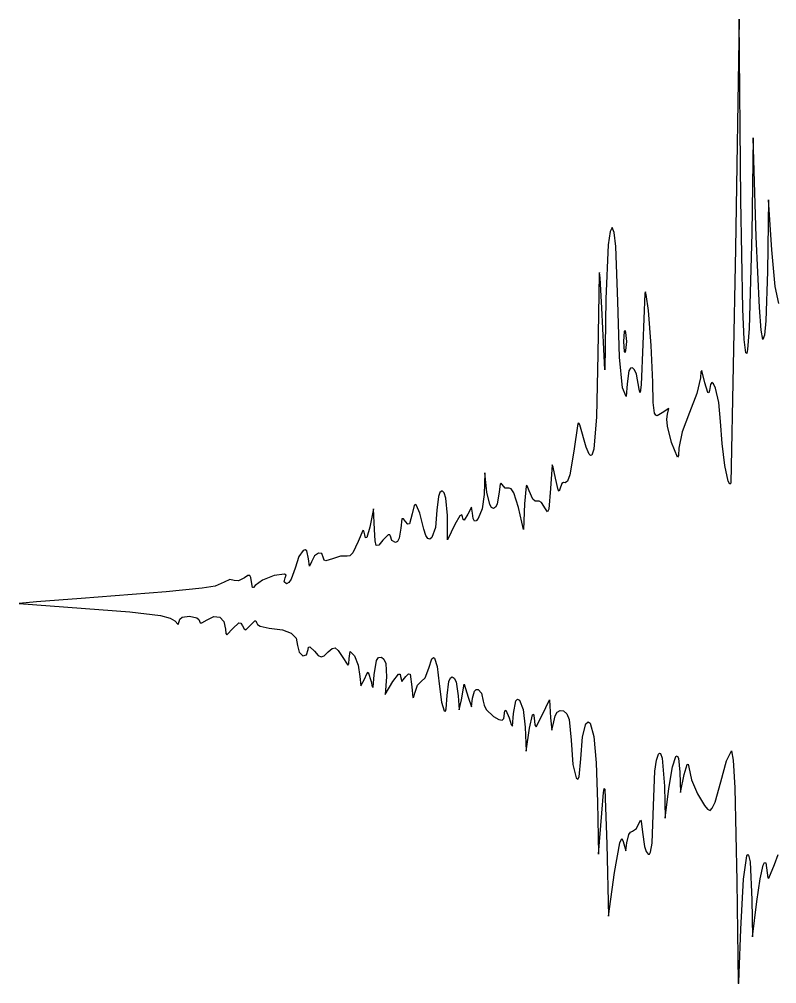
# Model space of a CAD drawing. Header units: metres. Extents: x -207 to 207, y -56 to 56.
# Drawn here: x -207.3 to -155.5, y -30.7 to 35.3 of the extents above; entities that cross this region are included whole.
import ezdxf

# ---------------------------------------------------------------- set-up
doc = ezdxf.new("R2010")
doc.units = ezdxf.units.M

msp = doc.modelspace()

# ---------------------------------------------------------------- linework, layer by layer
for p, q in [((-158.083, 35.2631), (-158.319, 19.5645)), ((-157.968, 22.9159), (-158.083, 35.2631)), ((-157.118, 27.1492), (-157.21, 20.6228)), ((-156.909, 20.382), (-157.118, 27.1492)), ((-157.823, 15.4271), (-157.968, 22.9159)), ((-156.075, 22.9159), (-156.129, 18.0064)), ((-155.839, 19.4804), (-156.075, 22.9159)), ((-166.903, 20.7291), (-167.029, 19.8232)), ((-166.766, 21.0103), (-166.903, 20.7291)), ((-166.63, 20.6698), (-166.766, 21.0103)), ((-166.511, 19.7106), (-166.63, 20.6698)), ((-157.21, 20.6228), (-157.384, 14.0986)), ((-167.029, 19.8232), (-167.19, 16.1249)), ((-156.686, 15.5266), (-156.909, 20.382)), ((-166.379, 15.9485), (-166.511, 19.7106)), ((-158.319, 19.5645), (-158.645, 3.51309)), ((-155.602, 16.9838), (-155.839, 19.4804)), ((-167.66, 17.8441), (-167.754, 12.3502)), ((-167.628, 17.9298), (-167.66, 17.8441)), ((-167.587, 17.5518), (-167.628, 17.9298)), ((-156.129, 18.0064), (-156.243, 14.6151)), ((-167.472, 15.5075), (-167.587, 17.5518)), ((-164.519, 16.5061), (-164.658, 13.0381)), ((-164.477, 16.6006), (-164.519, 16.5061)), ((-164.426, 16.4238), (-164.477, 16.6006)), ((-155.364, 15.8056), (-155.602, 16.9838)), ((-167.19, 16.1249), (-167.261, 11.2742)), ((-166.271, 12.1391), (-166.379, 15.9485)), ((-164.285, 15.3311), (-164.426, 16.4238)), ((-167.261, 11.2742), (-167.472, 15.5075)), ((-164.09, 12.9477), (-164.285, 15.3311)), ((-157.721, 13.3547), (-157.823, 15.4271)), ((-156.559, 13.9903), (-156.686, 15.5266)), ((-156.243, 14.6151), (-156.337, 13.6427)), ((-165.932, 13.9052), (-165.979, 13.2146)), ((-165.881, 13.9742), (-165.932, 13.9052)), ((-165.818, 13.8319), (-165.881, 13.9742)), ((-157.384, 14.0986), (-157.494, 12.6677)), ((-156.442, 13.3558), (-156.559, 13.9903)), ((-165.979, 13.2146), (-165.932, 12.5239)), ((-165.751, 13.2146), (-165.818, 13.8319)), ((-165.818, 12.5972), (-165.751, 13.2146)), ((-157.608, 12.4274), (-157.721, 13.3547)), ((-156.337, 13.6427), (-156.442, 13.3558)), ((-165.881, 12.4549), (-165.818, 12.5972)), ((-164.658, 13.0381), (-164.779, 10.2396)), ((-163.986, 10.4373), (-164.09, 12.9477)), ((-157.494, 12.6677), (-157.551, 12.4001)), ((-167.754, 12.3502), (-167.841, 8.05783)), ((-166.061, 10.0395), (-166.271, 12.1391)), ((-165.932, 12.5239), (-165.881, 12.4549)), ((-157.551, 12.4001), (-157.608, 12.4274)), ((-165.498, 11.3892), (-165.614, 11.2001)), ((-165.366, 11.4125), (-165.498, 11.3892)), ((-165.229, 11.2752), (-165.366, 11.4125)), ((-165.098, 10.9825), (-165.229, 11.2752)), ((-165.614, 11.2001), (-165.743, 10.3041)), ((-164.908, 9.95128), (-165.098, 10.9825)), ((-160.723, 10.7231), (-160.963, 9.65576)), ((-160.689, 11.1268), (-160.723, 10.7231)), ((-160.635, 11.2158), (-160.689, 11.1268)), ((-160.417, 10.3923), (-160.635, 11.2158)), ((-165.814, 9.45105), (-166.061, 10.0395)), ((-165.743, 10.3041), (-165.814, 9.45105)), ((-164.879, 9.7437), (-164.908, 9.95128)), ((-164.779, 10.2396), (-164.847, 9.731)), ((-163.947, 9.03397), (-163.986, 10.4373)), ((-160.218, 9.72749), (-160.417, 10.3923)), ((-160.043, 10.2599), (-160.105, 9.86308)), ((-159.945, 10.3943), (-160.043, 10.2599)), ((-159.824, 10.3031), (-159.945, 10.3943)), ((-159.694, 10.023), (-159.824, 10.3031)), ((-159.459, 9.0425), (-159.694, 10.023)), ((-164.847, 9.731), (-164.879, 9.7437)), ((-160.963, 9.65576), (-161.475, 8.35889)), ((-160.146, 9.68655), (-160.218, 9.72749)), ((-160.105, 9.86308), (-160.146, 9.68655)), ((-163.859, 8.31413), (-163.947, 9.03397)), ((-162.895, 8.61995), (-163.349, 8.32059)), ((-162.969, 8.22931), (-162.895, 8.61995)), ((-159.343, 7.74641), (-159.459, 9.0425)), ((-167.841, 8.05783), (-168.02, 5.83501)), ((-163.781, 8.1633), (-163.859, 8.31413)), ((-163.674, 8.12668), (-163.781, 8.1633)), ((-163.349, 8.32059), (-163.674, 8.12668)), ((-163.014, 7.89818), (-162.969, 8.22931)), ((-161.475, 8.35889), (-161.978, 7.03754)), ((-169.112, 7.59267), (-169.383, 5.71469)), ((-169.052, 7.62529), (-169.112, 7.59267)), ((-168.984, 7.50688), (-169.052, 7.62529)), ((-168.54, 5.98001), (-168.984, 7.50688)), ((-162.978, 7.42198), (-163.014, 7.89818)), ((-162.698, 6.28903), (-162.978, 7.42198)), ((-159.246, 6.23888), (-159.343, 7.74641)), ((-161.978, 7.03754), (-162.196, 5.91138)), ((-168.328, 5.49832), (-168.54, 5.98001)), ((-162.284, 5.28812), (-162.698, 6.28903)), ((-159.045, 4.71625), (-159.246, 6.23888)), ((-169.383, 5.71469), (-169.664, 4.08952)), ((-168.237, 5.4157), (-168.328, 5.49832)), ((-168.156, 5.44235), (-168.237, 5.4157)), ((-168.02, 5.83501), (-168.156, 5.44235)), ((-162.217, 5.41022), (-162.284, 5.28812)), ((-162.196, 5.91138), (-162.217, 5.41022)), ((-170.875, 4.77509), (-170.975, 3.16031)), ((-170.79, 4.60747), (-170.875, 4.77509)), ((-158.819, 3.65038), (-159.045, 4.71625)), ((-175.467, 4.21863), (-175.527, 2.74014)), ((-175.329, 2.88832), (-175.467, 4.21863)), ((-170.647, 3.86586), (-170.79, 4.60747)), ((-169.664, 4.08952), (-169.823, 3.64098)), ((-174.428, 3.45682), (-174.5, 2.91655)), ((-174.365, 3.51987), (-174.428, 3.45682)), ((-174.293, 3.42268), (-174.365, 3.51987)), ((-174.079, 3.16425), (-174.293, 3.42268)), ((-172.657, 3.30241), (-172.766, 2.10197)), ((-172.617, 3.35753), (-172.657, 3.30241)), ((-172.569, 3.32079), (-172.617, 3.35753)), ((-172.448, 2.98392), (-172.569, 3.32079)), ((-170.454, 3.05673), (-170.647, 3.86586)), ((-170.214, 3.48476), (-170.344, 3.09294)), ((-170.1, 3.55814), (-170.214, 3.48476)), ((-169.97, 3.53065), (-170.1, 3.55814)), ((-169.823, 3.64098), (-169.97, 3.53065)), ((-158.721, 3.43617), (-158.819, 3.65038)), ((-158.645, 3.51309), (-158.721, 3.43617)), ((-178.546, 2.87952), (-178.659, 2.59531)), ((-178.408, 2.9839), (-178.546, 2.87952)), ((-178.27, 2.85168), (-178.408, 2.9839)), ((-178.154, 2.49167), (-178.27, 2.85168)), ((-175.527, 2.74014), (-175.668, 1.75394)), ((-175.14, 2.05937), (-175.329, 2.88832)), ((-174.5, 2.91655), (-174.626, 2.07687)), ((-173.814, 3.16524), (-174.079, 3.16425)), ((-173.671, 3.11847), (-173.814, 3.16524)), ((-173.503, 2.85387), (-173.671, 3.11847)), ((-173.177, 1.84451), (-173.503, 2.85387)), ((-172.186, 2.41286), (-172.448, 2.98392)), ((-170.975, 3.16031), (-171.099, 1.73335)), ((-170.384, 2.95648), (-170.454, 3.05673)), ((-170.344, 3.09294), (-170.384, 2.95648)), ((-180.315, 1.98114), (-180.445, 1.4231)), ((-180.236, 2.05699), (-180.315, 1.98114)), ((-180.144, 1.99579), (-180.236, 2.05699)), ((-179.924, 1.45744), (-180.144, 1.99579)), ((-178.659, 2.59531), (-178.766, 1.66098)), ((-178.039, 1.30821), (-178.154, 2.49167)), ((-175.01, 1.85497), (-175.14, 2.05937)), ((-174.626, 2.07687), (-174.741, 1.86414)), ((-172.766, 2.10197), (-172.839, 0.33809)), ((-172.038, 2.27946), (-172.186, 2.41286)), ((-171.902, 2.27837), (-172.038, 2.27946)), ((-171.763, 2.29118), (-171.902, 2.27837)), ((-171.608, 2.19568), (-171.763, 2.29118)), ((-171.325, 1.74919), (-171.608, 2.19568)), ((-183.087, 1.74918), (-183.347, 0.51445)), ((-183.03, 0.33807), (-183.087, 1.74918)), ((-180.445, 1.4231), (-180.623, 0.72682)), ((-179.648, 0.35648), (-179.924, 1.45744)), ((-178.766, 1.66098), (-178.864, 0.48386)), ((-177.06, 1.34196), (-177.181, 1.28285)), ((-177.001, 1.22002), (-177.06, 1.34196)), ((-176.644, 1.39641), (-176.888, 0.98378)), ((-176.387, 1.87988), (-176.644, 1.39641)), ((-176.316, 1.46378), (-176.387, 1.87988)), ((-176.271, 1.09518), (-176.316, 1.46378)), ((-175.668, 1.75394), (-175.925, 1.0854)), ((-174.873, 1.79002), (-175.01, 1.85497)), ((-174.741, 1.86414), (-174.873, 1.79002)), ((-172.839, 0.33809), (-173.177, 1.84451)), ((-171.198, 1.56389), (-171.325, 1.74919)), ((-171.099, 1.73335), (-171.198, 1.56389)), ((-181.15, 1.06628), (-181.225, 0.42627)), ((-181.05, 1.07712), (-181.15, 1.06628)), ((-180.902, 0.89394), (-181.05, 1.07712)), ((-180.744, 0.70868), (-180.902, 0.89394)), ((-180.623, 0.72682), (-180.744, 0.70868)), ((-178.024, -0.36746), (-178.039, 1.30821)), ((-177.539, 0.69084), (-178.024, -0.36746)), ((-177.181, 1.28285), (-177.539, 0.69084)), ((-176.959, 1.02164), (-177.001, 1.22002)), ((-176.888, 0.98378), (-176.959, 1.02164)), ((-176.18, 0.92514), (-176.271, 1.09518)), ((-176.06, 0.92983), (-176.18, 0.92514)), ((-175.925, 1.0854), (-176.06, 0.92983)), ((-183.836, 0.27419), (-184.143, -0.46697)), ((-183.747, 0.25403), (-183.836, 0.27419)), ((-183.689, -0.01469), (-183.747, 0.25403)), ((-183.347, 0.51445), (-183.559, -0.1973)), ((-182.985, -0.42265), (-183.03, 0.33807)), ((-181.225, 0.42627), (-181.332, -0.25888)), ((-179.523, -0.06012), (-179.648, 0.35648)), ((-178.864, 0.48386), (-179.095, -0.20204)), ((-184.143, -0.46697), (-184.519, -1.24356)), ((-183.637, -0.22166), (-183.689, -0.01469)), ((-183.559, -0.1973), (-183.637, -0.22166)), ((-182.903, -0.76063), (-182.985, -0.42265)), ((-182.454, -0.38823), (-182.741, -0.73082)), ((-182.088, -0.02805), (-182.454, -0.38823)), ((-181.977, -0.01453), (-182.088, -0.02805)), ((-181.936, -0.12366), (-181.977, -0.01453)), ((-181.832, -0.42042), (-181.936, -0.12366)), ((-181.583, -0.54385), (-181.832, -0.42042)), ((-181.446, -0.4673), (-181.583, -0.54385)), ((-181.332, -0.25888), (-181.446, -0.4673)), ((-179.382, -0.28256), (-179.523, -0.06012)), ((-179.237, -0.32512), (-179.382, -0.28256)), ((-179.095, -0.20204), (-179.237, -0.32512)), ((-187.913, -1.08841), (-188.204, -1.50101)), ((-187.779, -1.04797), (-187.913, -1.08841)), ((-187.666, -1.12694), (-187.779, -1.04797)), ((-187.539, -1.66956), (-187.666, -1.12694)), ((-186.865, -1.26485), (-187.137, -1.46297)), ((-186.625, -1.30464), (-186.865, -1.26485)), ((-186.522, -1.61459), (-186.625, -1.30464)), ((-184.519, -1.24356), (-184.721, -1.44778)), ((-182.741, -0.73082), (-182.903, -0.76063)), ((-188.204, -1.50101), (-188.463, -2.31178)), ((-187.471, -2.16216), (-187.539, -1.66956)), ((-187.337, -1.86678), (-187.471, -2.16216)), ((-187.137, -1.46297), (-187.337, -1.86678)), ((-186.481, -1.74915), (-186.522, -1.61459)), ((-186.361, -1.80219), (-186.481, -1.74915)), ((-185.905, -1.66228), (-186.361, -1.80219)), ((-185.355, -1.47916), (-185.905, -1.66228)), ((-184.901, -1.48477), (-185.355, -1.47916)), ((-184.721, -1.44778), (-184.901, -1.48477)), ((-188.463, -2.31178), (-188.728, -3.05638)), ((-193.305, -3.26936), (-193.933, -3.53427)), ((-192.921, -3.08319), (-193.305, -3.26936)), ((-192.631, -3.13635), (-192.921, -3.08319)), ((-192.334, -3.17885), (-192.631, -3.13635)), ((-191.934, -2.96704), (-192.334, -3.17885)), ((-191.705, -2.80821), (-191.934, -2.96704)), ((-191.559, -2.79442), (-191.705, -2.80821)), ((-191.48, -2.93384), (-191.559, -2.79442)), ((-191.456, -3.23468), (-191.48, -2.93384)), ((-191.384, -3.61746), (-191.456, -3.23468)), ((-190.702, -3.11542), (-191.187, -3.48224)), ((-189.905, -2.81343), (-190.702, -3.11542)), ((-189.181, -2.71111), (-189.905, -2.81343)), ((-189.211, -3.24733), (-189.136, -2.96185)), ((-189.04, -3.36607), (-189.211, -3.24733)), ((-189.079, -2.79138), (-189.181, -2.71111)), ((-189.136, -2.96185), (-189.079, -2.79138)), ((-188.888, -3.28288), (-189.04, -3.36607)), ((-188.728, -3.05638), (-188.888, -3.28288)), ((-197.282, -3.91554), (-203.103, -4.38695)), ((-194.812, -3.67043), (-197.282, -3.91554)), ((-193.933, -3.53427), (-194.812, -3.67043)), ((-191.3, -3.61542), (-191.384, -3.61746)), ((-191.187, -3.48224), (-191.3, -3.61542)), ((-206.165, -4.59895), (-207.336, -4.72844)), ((-203.103, -4.38695), (-206.165, -4.59895)), ((-207.336, -4.72844), (-199.775, -5.28984)), ((-199.775, -5.28984), (-197.665, -5.54477)), ((-197.665, -5.54477), (-197.01, -5.72244)), ((-197.01, -5.72244), (-196.694, -5.91876)), ((-196.694, -5.91876), (-196.474, -6.16592)), ((-196.405, -5.94565), (-196.347, -5.78714)), ((-196.347, -5.78714), (-196.194, -5.66531)), ((-196.194, -5.66531), (-195.694, -5.57976)), ((-195.694, -5.57976), (-195.196, -5.71156)), ((-195.196, -5.71156), (-195.044, -5.82501)), ((-195.044, -5.82501), (-194.948, -6.04475)), ((-194.838, -6.05521), (-194.475, -5.84836)), ((-194.475, -5.84836), (-194.02, -5.61435)), ((-194.02, -5.61435), (-193.619, -5.66)), ((-193.619, -5.66), (-193.331, -5.95619)), ((-191.493, -6.18831), (-191.227, -5.91821)), ((-191.227, -5.91821), (-191.145, -5.9167)), ((-191.145, -5.9167), (-191.113, -6.01193)), ((-196.474, -6.16592), (-196.405, -5.94565)), ((-194.948, -6.04475), (-194.838, -6.05521)), ((-193.331, -5.95619), (-193.214, -6.47371)), ((-193.214, -6.47371), (-193.194, -6.77733)), ((-193.127, -6.87373), (-192.72, -6.4342)), ((-192.72, -6.4342), (-192.303, -6.03836)), ((-192.303, -6.03836), (-192.165, -6.07321)), ((-192.165, -6.07321), (-192.053, -6.25781)), ((-192.053, -6.25781), (-191.945, -6.45775)), ((-191.945, -6.45775), (-191.829, -6.51436)), ((-191.829, -6.51436), (-191.493, -6.18831)), ((-191.113, -6.01193), (-191.041, -6.15292)), ((-191.041, -6.15292), (-190.85, -6.27605)), ((-190.85, -6.27605), (-190.225, -6.41566)), ((-190.225, -6.41566), (-189.329, -6.52496)), ((-189.329, -6.52496), (-188.728, -6.74403)), ((-193.194, -6.77733), (-193.127, -6.87373)), ((-188.728, -6.74403), (-188.391, -7.09209)), ((-188.391, -7.09209), (-188.286, -7.58835)), ((-188.286, -7.58835), (-188.177, -8.05759)), ((-187.689, -8.24504), (-187.569, -7.86403)), ((-187.569, -7.86403), (-187.536, -7.71112)), ((-187.536, -7.71112), (-187.45, -7.68213)), ((-187.45, -7.68213), (-187.124, -7.99338)), ((-186.2, -8.03946), (-185.927, -7.791)), ((-185.927, -7.791), (-185.715, -7.7478)), ((-185.715, -7.7478), (-185.507, -7.92834)), ((-188.177, -8.05759), (-187.935, -8.29303)), ((-187.935, -8.29303), (-187.689, -8.24504)), ((-187.124, -7.99338), (-186.878, -8.27823)), ((-186.878, -8.27823), (-186.68, -8.37898)), ((-186.68, -8.37898), (-186.473, -8.29846)), ((-186.473, -8.29846), (-186.2, -8.03946)), ((-185.507, -7.92834), (-185.247, -8.35107)), ((-185.247, -8.35107), (-184.853, -8.94377)), ((-184.788, -8.83995), (-184.765, -8.48138)), ((-184.765, -8.48138), (-184.686, -8.00871)), ((-184.686, -8.00871), (-184.405, -8.30499)), ((-184.405, -8.30499), (-184.155, -8.93779)), ((-182.897, -8.61749), (-182.75, -8.41194)), ((-182.75, -8.41194), (-182.553, -8.39345)), ((-182.553, -8.39345), (-182.379, -8.54021)), ((-182.379, -8.54021), (-182.26, -8.83105)), ((-179.311, -9.14531), (-179.095, -8.50421)), ((-179.095, -8.50421), (-179, -8.40738)), ((-179, -8.40738), (-178.911, -8.46188)), ((-178.911, -8.46188), (-178.75, -9.03146)), ((-184.853, -8.94377), (-184.788, -8.83995)), ((-184.155, -8.93779), (-184.033, -9.71611)), ((-183.042, -9.59851), (-182.897, -8.61749)), ((-182.26, -8.83105), (-182.208, -9.74577)), ((-179.56, -9.79758), (-179.311, -9.14531)), ((-178.75, -9.03146), (-178.604, -10.2261)), ((-184.033, -9.71611), (-183.963, -10.3453)), ((-183.963, -10.3453), (-183.719, -9.89249)), ((-183.719, -9.89249), (-183.558, -9.52646)), ((-183.558, -9.52646), (-183.452, -9.42503)), ((-183.452, -9.42503), (-183.263, -10.0689)), ((-183.118, -10.4566), (-183.042, -9.59851)), ((-182.208, -9.74577), (-182.304, -10.9508)), ((-181.78, -10.0689), (-181.392, -9.56682)), ((-181.392, -9.56682), (-181.281, -9.5575)), ((-181.281, -9.5575), (-181.238, -9.71611)), ((-181.238, -9.71611), (-181.166, -10.0689)), ((-181.166, -10.0689), (-180.878, -9.71611)), ((-180.878, -9.71611), (-180.712, -9.52528)), ((-180.712, -9.52528), (-180.598, -9.56709)), ((-180.598, -9.56709), (-180.482, -10.4217)), ((-179.833, -10.0689), (-179.56, -9.79758)), ((-177.947, -10.0548), (-177.833, -9.81938)), ((-177.833, -9.81938), (-177.702, -9.74457)), ((-177.702, -9.74457), (-177.567, -9.82971)), ((-177.567, -9.82971), (-177.444, -10.0742)), ((-183.263, -10.0689), (-183.179, -10.4134)), ((-183.179, -10.4134), (-183.118, -10.4566)), ((-182.304, -10.9508), (-181.78, -10.0689)), ((-180.482, -10.4217), (-180.404, -11.1555)), ((-180.276, -10.8626), (-180.083, -10.302)), ((-180.083, -10.302), (-179.833, -10.0689)), ((-178.604, -10.2261), (-178.437, -11.4662)), ((-178.055, -11.0096), (-177.947, -10.0548)), ((-177.444, -10.0742), (-177.297, -11.039)), ((-177.069, -11.3036), (-176.894, -10.2453)), ((-176.894, -10.2453), (-176.628, -11.1272)), ((-180.404, -11.1555), (-180.347, -11.1369)), ((-180.347, -11.1369), (-180.276, -10.8626)), ((-178.114, -11.9274), (-178.055, -11.0096)), ((-177.297, -11.039), (-177.226, -12.0023)), ((-176.628, -11.1272), (-176.392, -11.7865)), ((-176.392, -11.7865), (-176.327, -11.1946)), ((-176.327, -11.1946), (-176.194, -10.7107)), ((-176.194, -10.7107), (-176.075, -10.6154)), ((-176.075, -10.6154), (-175.941, -10.6117)), ((-175.941, -10.6117), (-175.696, -10.8595)), ((-175.696, -10.8595), (-175.586, -11.4159)), ((-178.437, -11.4662), (-178.257, -12.0565)), ((-177.226, -12.0023), (-177.069, -11.3036)), ((-175.586, -11.4159), (-175.53, -11.6836)), ((-175.53, -11.6836), (-175.379, -11.969)), ((-173.504, -12.2529), (-173.366, -11.379)), ((-173.366, -11.379), (-173.246, -11.2606)), ((-173.246, -11.2606), (-173.11, -11.332)), ((-173.11, -11.332), (-172.853, -11.9764)), ((-171.542, -12.3619), (-171.057, -11.3036)), ((-171.057, -11.3036), (-170.976, -12.5383)), ((-178.257, -12.0565), (-178.178, -12.0862)), ((-178.178, -12.0862), (-178.114, -11.9274)), ((-175.379, -11.969), (-174.88, -12.4565)), ((-174.88, -12.4565), (-174.514, -12.6621)), ((-174.183, -12.5818), (-174.107, -12.0581)), ((-174.107, -12.0581), (-174.043, -12.0285)), ((-174.043, -12.0285), (-173.822, -12.5383)), ((-173.822, -12.5383), (-173.665, -12.9979)), ((-173.576, -13.1181), (-173.504, -12.2529)), ((-172.853, -11.9764), (-172.711, -13.1765)), ((-172.411, -13.2439), (-172.213, -12.3365)), ((-172.213, -12.3365), (-172.141, -12.292)), ((-172.141, -12.292), (-172.095, -12.5383)), ((-172.095, -12.5383), (-172.047, -13.0266)), ((-171.973, -13.1706), (-171.542, -12.3619)), ((-170.976, -12.5383), (-170.883, -13.3896)), ((-170.749, -12.8222), (-170.654, -12.4107)), ((-170.654, -12.4107), (-170.516, -12.15)), ((-170.516, -12.15), (-170.331, -12.0365)), ((-170.331, -12.0365), (-170.096, -12.0662)), ((-170.096, -12.0662), (-169.87, -12.2624)), ((-169.87, -12.2624), (-169.707, -12.6573)), ((-174.514, -12.6621), (-174.295, -12.707)), ((-174.295, -12.707), (-174.183, -12.5818)), ((-173.665, -12.9979), (-173.576, -13.1181)), ((-172.711, -13.1765), (-172.658, -14.8314)), ((-172.047, -13.0266), (-171.973, -13.1706)), ((-170.883, -13.3896), (-170.749, -12.8222)), ((-169.707, -12.6573), (-169.564, -14.0754)), ((-168.794, -13.8523), (-168.575, -12.9508)), ((-168.575, -12.9508), (-168.414, -12.8087)), ((-168.414, -12.8087), (-168.269, -12.9083)), ((-168.269, -12.9083), (-168.028, -13.8137)), ((-172.658, -14.8314), (-172.411, -13.2439)), ((-168.903, -15.3605), (-168.794, -13.8523)), ((-168.028, -13.8137), (-167.856, -15.6287)), ((-169.564, -14.0754), (-169.451, -15.7424)), ((-163.727, -15.4449), (-163.598, -15.0322)), ((-163.598, -15.0322), (-163.531, -14.9579)), ((-163.531, -14.9579), (-163.465, -14.9761)), ((-163.465, -14.9761), (-163.343, -15.303)), ((-162.415, -15.1888), (-162.317, -15.1373)), ((-162.317, -15.1373), (-162.234, -15.2964)), ((-158.928, -15.497), (-158.593, -14.7944)), ((-158.593, -14.7944), (-158.473, -15.4426)), ((-169.451, -15.7424), (-169.234, -16.6455)), ((-169.017, -16.5849), (-168.903, -15.3605)), ((-167.856, -15.6287), (-167.76, -18.315)), ((-163.838, -16.1875), (-163.727, -15.4449)), ((-163.343, -15.303), (-163.192, -17.2126)), ((-162.644, -15.8986), (-162.415, -15.1888)), ((-162.234, -15.2964), (-162.134, -16.2719)), ((-161.828, -16.4189), (-161.628, -15.7434)), ((-161.628, -15.7434), (-161.559, -15.7204)), ((-161.559, -15.7204), (-161.521, -15.9237)), ((-159.324, -16.9319), (-158.928, -15.497)), ((-158.473, -15.4426), (-158.364, -17.3411)), ((-163.944, -18.5564), (-163.838, -16.1875)), ((-162.885, -17.3754), (-162.644, -15.8986)), ((-162.134, -16.2719), (-162.088, -17.6536)), ((-162.088, -17.6536), (-161.828, -16.4189)), ((-161.521, -15.9237), (-161.325, -16.7808)), ((-169.234, -16.6455), (-169.119, -16.7482)), ((-169.119, -16.7482), (-169.017, -16.5849)), ((-161.325, -16.7808), (-160.92, -17.7561)), ((-159.722, -18.3136), (-159.324, -16.9319)), ((-167.472, -19.0647), (-167.347, -17.6473)), ((-167.347, -17.6473), (-167.302, -17.3768)), ((-167.302, -17.3768), (-167.266, -17.4242)), ((-167.266, -17.4242), (-167.136, -21.1814)), ((-163.192, -17.2126), (-163.146, -19.4175)), ((-163.146, -19.4175), (-162.885, -17.3754)), ((-160.92, -17.7561), (-160.452, -18.5564)), ((-158.364, -17.3411), (-158.225, -23.7182)), ((-167.76, -18.315), (-167.695, -21.8869)), ((-159.912, -18.7339), (-159.722, -18.3136)), ((-167.695, -21.8869), (-167.472, -19.0647)), ((-164.036, -21.1275), (-163.944, -18.5564)), ((-160.452, -18.5564), (-160.238, -18.7992)), ((-160.238, -18.7992), (-160.063, -18.8883)), ((-160.063, -18.8883), (-159.912, -18.7339)), ((-165.103, -20.1181), (-164.827, -19.5451)), ((-164.827, -19.5451), (-164.767, -19.6285)), ((-164.767, -19.6285), (-164.691, -20.3668)), ((-165.626, -20.5326), (-165.512, -20.3621)), ((-165.512, -20.3621), (-165.381, -20.2994)), ((-165.381, -20.2994), (-165.103, -20.1181)), ((-164.691, -20.3668), (-164.558, -21.3504)), ((-166.609, -23.1216), (-166.249, -21.1058)), ((-166.249, -21.1058), (-166.11, -20.8134)), ((-166.11, -20.8134), (-165.999, -21.005)), ((-165.999, -21.005), (-165.826, -21.6385)), ((-165.826, -21.6385), (-165.756, -21.0932)), ((-165.756, -21.0932), (-165.626, -20.5326)), ((-167.136, -21.1814), (-167.024, -26.1203)), ((-164.558, -21.3504), (-164.437, -21.6995)), ((-164.437, -21.6995), (-164.297, -21.8869)), ((-164.217, -21.8773), (-164.146, -21.7456)), ((-164.146, -21.7456), (-164.036, -21.1275)), ((-164.297, -21.8869), (-164.217, -21.8773)), ((-157.775, -23.5801), (-157.542, -21.9921)), ((-157.542, -21.9921), (-157.484, -21.9017)), ((-157.484, -21.9017), (-157.428, -21.9394)), ((-157.428, -21.9394), (-157.327, -22.4093)), ((-157.327, -22.4093), (-157.195, -25.0026)), ((-155.664, -22.5925), (-155.403, -21.8993)), ((-156.643, -23.5553), (-156.423, -22.6344)), ((-156.423, -22.6344), (-156.328, -22.4484)), ((-156.328, -22.4484), (-156.248, -22.4635)), ((-156.248, -22.4635), (-156.156, -23.151)), ((-156.036, -23.5211), (-155.664, -22.5925)), ((-167.024, -26.1203), (-166.609, -23.1216)), ((-158.225, -23.7182), (-158.133, -30.6635)), ((-157.96, -27.0022), (-157.775, -23.5801)), ((-156.868, -25.1173), (-156.643, -23.5553)), ((-156.156, -23.151), (-156.12, -23.4907)), ((-156.12, -23.4907), (-156.036, -23.5211)), ((-157.195, -25.0026), (-157.149, -27.5314)), ((-157.149, -27.5314), (-156.868, -25.1173)), ((-158.068, -30.0289), (-157.96, -27.0022)), ((-158.104, -30.6614), (-158.068, -30.0289)), ((-158.133, -30.6635), (-158.12, -30.7433)), ((-158.12, -30.7433), (-158.104, -30.6614))]:
    msp.add_line(p, q)

doc.saveas('drawing.dxf')
